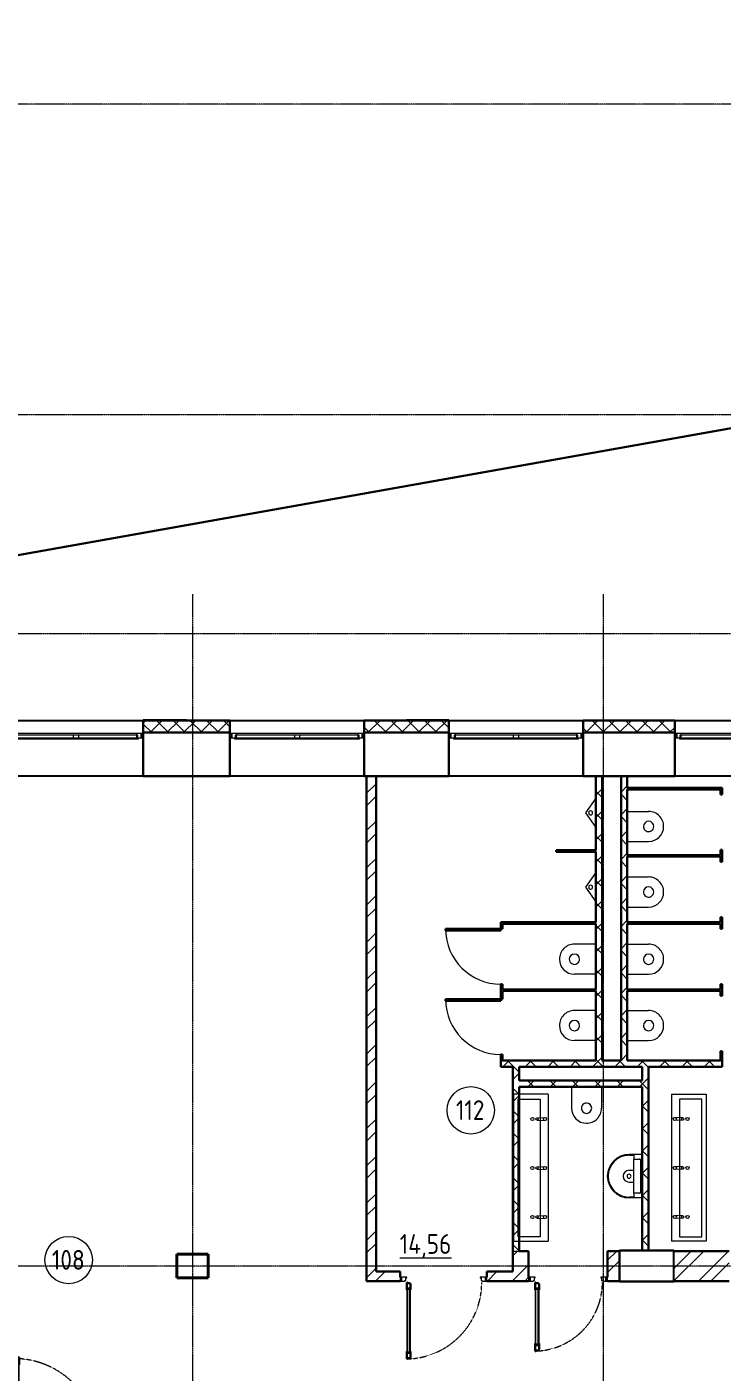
# Model space of a CAD drawing. Header units: millimetres. Extents: x -695119 to 412940, y -249585 to 622758.
# Drawn here: x -132812 to -124011, y 525418 to 542439 of the extents above; entities that cross this region are included whole.
import ezdxf

# ---------------------------------------------------------------- set-up
doc = ezdxf.new("R2010")
doc.units = ezdxf.units.MM
doc.linetypes.add('ADSK_Линия сетки', pattern=[25, 20, -2.5, 0, -2.5])
doc.linetypes.add('ADSK_Штриховая_ш2 п1_5', pattern=[4.5, 3, -1.5])
for name, color, linetype, lineweight in [('_Схема', 5, 'Continuous', 30), ('Двери', 8, 'Continuous', 9), ('Каркас_Импост', 8, 'Continuous', 9), ('Линии', 7, 'Continuous', 9), ('Марки помещений', 8, 'Continuous', 20), ('Монтажный зазор', 8, 'Continuous', 9), ('Несущие колонны', 252, 'Continuous', 18), ('Окна', 252, 'Continuous', 9), ('Оси', 252, 'Continuous', 9), ('Остекление', 8, 'Continuous', 9), ('Открывание', 8, 'ADSK_Штриховая_ш2 п1_5', 9), ('Панель', 252, 'Continuous', 30), ('Сантехнические приборы', 8, 'Continuous', 18), ('Стены разрез', 7, 'Continuous', 30), ('Стены штриховка', 7, 'Continuous', 9)]:
    doc.layers.add(name, color=color, linetype=linetype, lineweight=lineweight)
doc.layers.add('Стены', color=194, linetype='Continuous')
doc.styles.add('GOST Common_2', font='', dxfattribs={"width": 0.9, "height": 250})
doc.styles.get('GOST Common_2').set_extended_font_data('GOST type B')
pattern_1 = [(45, (-109179.56, 538399.8), (-235.7317, 235.7317), []), (45, (-109022.4, 538399.8), (-235.7317, 235.7317), [])]
pattern_2 = [(45, (-109179.56, 538399.79), (-141.4214, 141.4214), []), (135, (-109179.56, 538399.79), (-141.4214, -141.4214), [])]
pattern_3 = [(0, (-109179.56, 538399.79), (406.4, 101.6), [33.528, -271.272, 33.528, -271.272, -1625.6]), (0, (-109179.56, 538399.79), (406.4, 101.6), [-609.6, 33.528, -576.072, 33.528, -271.272, -711.2]), (0, (-109179.56, 538399.79), (406.4, 101.6), [-1524, 33.528, -169.672, 33.528, -474.472]), (120, (-109027.16, 538450.59), (-291.18818, 301.15272), [33.528, -271.272, 33.528, -271.272, -1625.6]), (120, (-109027.16, 538450.59), (-291.18818, 301.15272), [-609.6, 33.528, -576.072, 33.528, -271.272, -711.2]), (120, (-109027.16, 538450.59), (-291.18818, 301.15272), [-1524, 33.528, -169.672, 33.528, -474.472]), (240, (-108976.36, 538653.79), (-115.21182, -402.75272), [33.528, -271.272, 33.528, -271.272, -1625.6]), (240, (-108976.36, 538653.79), (-115.21182, -402.75272), [-609.6, 33.528, -576.072, 33.528, -271.272, -711.2]), (240, (-108976.36, 538653.79), (-115.21182, -402.75272), [-1524, 33.528, -169.672, 33.528, -474.472])]

# ---------------------------------------------------------------- blocks, each defined once
blk = doc.blocks.new('BIMLIB_Окно_Двустворчатое_VEKA_СФрамугойСнизу_ГОСТ30674_без линий - Ж_ОК-1_2320х1700-V1-План 1 этажа смеж')
at = {"layer": 'Каркас_Импост', "lineweight": 18}
for p, q in [((-766, 265), (-825, 265)), ((-825, 265), (-825, 207)), ((-825, 207), (-787, 207)), ((-779, 207), (-779, 248)), ((-779, 248), (-767, 248)), ((-761, 248), (-766, 265)), ((766, 265), (761, 248)), ((825, 265), (766, 265)), ((767, 248), (779, 248)), ((779, 248), (779, 207)), ((787, 207), (825, 207)), ((825, 207), (825, 265))]:
    blk.add_line(p, q, dxfattribs=at)
at = {"layer": 'Каркас_Импост'}
for p, q in [((-787, 207), (-15, 207)), ((-787, 190), (-787, 207)), ((-15, 190), (-787, 190)), ((-767, 248), (-35, 248)), ((-767, 207), (-767, 248)), ((766, 265), (-766, 265)), ((-35, 248), (35, 248)), ((-35, 248), (-35, 207)), ((-15, 207), (15, 207)), ((-15, 207), (-15, 190)), ((15, 190), (-15, 190)), ((15, 207), (787, 207)), ((15, 190), (15, 207)), ((787, 190), (15, 190)), ((35, 248), (767, 248)), ((35, 207), (35, 248)), ((767, 248), (767, 207)), ((787, 207), (787, 190))]:
    blk.add_line(p, q, dxfattribs=at)
at = {"layer": 'Окна'}
for p, q in [((-825, 265), (-850, 265)), ((-850, 207), (-825, 207)), ((-825, 207), (-825, 265)), ((850, 265), (825, 265)), ((825, 265), (825, 207)), ((825, 207), (850, 207))]:
    blk.add_line(p, q, dxfattribs=at)
blk = doc.blocks.new('BIMLIB_Окно_Двустворчатое_VEKA_СФрамугойСнизу_ГОСТ30674_без линий - Ж_ОК-1_2320х1700-V2-План 1 этажа смеж')
at = {"layer": 'Каркас_Импост', "lineweight": 18}
for p, q in [((-766, 265), (-825, 265)), ((-825, 265), (-825, 207)), ((-825, 207), (-787, 207)), ((-779, 207), (-779, 248)), ((-779, 248), (-767, 248)), ((-761, 248), (-766, 265)), ((766, 265), (761, 248)), ((825, 265), (766, 265)), ((767, 248), (779, 248)), ((779, 248), (779, 207)), ((787, 207), (825, 207)), ((825, 207), (825, 265))]:
    blk.add_line(p, q, dxfattribs=at)
at = {"layer": 'Каркас_Импост'}
for p, q in [((-787, 207), (-15, 207)), ((-787, 190), (-787, 207)), ((-15, 190), (-787, 190)), ((-767, 248), (-35, 248)), ((-767, 207), (-767, 248)), ((766, 265), (-766, 265)), ((-35, 248), (35, 248)), ((-35, 248), (-35, 207)), ((-15, 207), (14, 207)), ((-15, 207), (-15, 190)), ((14, 190), (-15, 190)), ((15, 207), (787, 207)), ((15, 190), (15, 207)), ((787, 190), (15, 190)), ((35, 248), (767, 248)), ((35, 207), (35, 248)), ((767, 248), (767, 207)), ((787, 207), (787, 190))]:
    blk.add_line(p, q, dxfattribs=at)
at = {"layer": 'Окна'}
for p, q in [((-825, 265), (-850, 265)), ((-850, 207), (-825, 207)), ((-825, 207), (-825, 265)), ((850, 265), (825, 265)), ((825, 265), (825, 207)), ((825, 207), (850, 207))]:
    blk.add_line(p, q, dxfattribs=at)
blk = doc.blocks.new('BIMLIB_Окно_Двустворчатое_VEKA_СФрамугойСнизу_ГОСТ30674_без линий - Ж_ОК-3_2320х1650-3824459-План 1 этажа смеж')
at = {"layer": 'Каркас_Импост', "lineweight": 18}
for p, q in [((-741, 265), (-800, 265)), ((-800, 265), (-800, 207)), ((-800, 207), (-762, 207)), ((-754, 207), (-754, 248)), ((-754, 248), (-742, 248)), ((-736, 248), (-741, 265)), ((741, 265), (736, 248)), ((800, 265), (741, 265)), ((742, 248), (754, 248)), ((754, 248), (754, 207)), ((762, 207), (800, 207)), ((800, 207), (800, 265))]:
    blk.add_line(p, q, dxfattribs=at)
at = {"layer": 'Каркас_Импост'}
for p, q in [((-762, 207), (-15, 207)), ((-762, 190), (-762, 207)), ((-15, 190), (-762, 190)), ((-742, 248), (-35, 248)), ((-742, 207), (-742, 248)), ((741, 265), (-741, 265)), ((-35, 248), (35, 248)), ((-35, 248), (-35, 207)), ((-15, 207), (15, 207)), ((-15, 207), (-15, 190)), ((15, 190), (-15, 190)), ((15, 207), (762, 207)), ((15, 190), (15, 207)), ((762, 190), (15, 190)), ((35, 248), (742, 248)), ((35, 207), (35, 248)), ((742, 248), (742, 207)), ((762, 207), (762, 190))]:
    blk.add_line(p, q, dxfattribs=at)
at = {"layer": 'Окна'}
for p, q in [((-800, 265), (-825, 265)), ((-825, 207), (-800, 207)), ((-800, 207), (-800, 265)), ((825, 265), (800, 265)), ((800, 265), (800, 207)), ((800, 207), (825, 207))]:
    blk.add_line(p, q, dxfattribs=at)
blk = doc.blocks.new('ADSK_КолоннаЖБ_Прямоугольная1 - 300x400-V3-План 1 этажа смеж')
at = {"layer": 'Несущие колонны', "lineweight": 40}
for p, q in [((-200, -150), (-200, 150)), ((-200, 150), (200, 150)), ((200, 150), (-200, 150)), ((-200, 150), (-200, -150)), ((200, 150), (200, -150)), ((200, -150), (200, 150)), ((200, -150), (-200, -150)), ((-200, -150), (200, -150))]:
    blk.add_line(p, q, dxfattribs=at)
blk = doc.blocks.new('Дверь_Alumark_однопольная_S50 - Дв-8л_Ш_1100х2350 Л-3006870-План 1 этажа смеж')
at = {"layer": 'Каркас_Импост'}
for p, q in [((-364, 60), (-405, 60)), ((-405, 60), (-405, 10)), ((-405, 10), (-341, 10)), ((-364, 52), (-364, 60)), ((-350, 52), (-364, 52)), ((-350, 18), (-350, 52)), ((-341, 18), (-350, 18)), ((-341, 10), (-341, 18)), ((600, 18), (591, 18)), ((591, 18), (591, 10)), ((591, 10), (655, 10)), ((614, 52), (600, 52)), ((600, 52), (600, 18)), ((614, 60), (614, 52)), ((655, 60), (614, 60)), ((655, 10), (655, 60))]:
    blk.add_line(p, q, dxfattribs=at)
at = {"layer": 'Монтажный зазор'}
for p, q in [((-425, 60), (-425, 10)), ((-405, 60), (-425, 60)), ((-425, 10), (-405, 10)), ((-405, 10), (-405, 60)), ((675, 60), (655, 60)), ((655, 60), (655, 10)), ((655, 10), (675, 10)), ((675, 10), (675, 60))]:
    blk.add_line(p, q, dxfattribs=at)
at = {"layer": 'Остекление'}
for p, q in [((558, 154), (558, 970)), ((558, 970), (582, 970)), ((582, 970), (582, 154)), ((582, 154), (558, 154))]:
    blk.add_line(p, q, dxfattribs=at)
at = {"layer": 'Открывание'}
blk.add_arc((609, 78), 968, 91.0655, 180, dxfattribs=at)
at = {"layer": 'Панель'}
for p, q in [((549, 1028), (541, 1028)), ((541, 1028), (541, 952)), ((583, 1037), (549, 1037)), ((549, 1037), (549, 1028)), ((591, 1046), (583, 1046)), ((583, 1046), (583, 1037)), ((591, 952), (591, 1046)), ((541, 952), (558, 952)), ((558, 952), (558, 970)), ((558, 970), (582, 970)), ((582, 970), (582, 952)), ((582, 952), (591, 952)), ((541, 172), (541, 96)), ((541, 172), (558, 172)), ((558, 172), (558, 154)), ((582, 172), (591, 172)), ((582, 154), (582, 172)), ((591, 78), (591, 172)), ((541, 96), (549, 96)), ((549, 96), (549, 87)), ((549, 87), (583, 87)), ((558, 154), (582, 154)), ((583, 87), (583, 78)), ((583, 78), (591, 78))]:
    blk.add_line(p, q, dxfattribs=at)
at = {"layer": 'Панель', "lineweight": 9}
for p, q in [((541, 952), (541, 172)), ((591, 172), (591, 952))]:
    blk.add_line(p, q, dxfattribs=at)
blk = doc.blocks.new('Дверь_Alumark_однопольная_S50 - Дв-9л__Ш_1000х2350 Л-3918246-План 1 этажа смеж')
at = {"layer": 'Каркас_Импост'}
for p, q in [((-314, 190), (-355, 190)), ((-355, 190), (-355, 140)), ((-314, 182), (-314, 190)), ((-300, 182), (-314, 182)), ((-300, 148), (-300, 182)), ((564, 182), (550, 182)), ((550, 182), (550, 148)), ((564, 190), (564, 182)), ((605, 190), (564, 190)), ((605, 140), (605, 190)), ((-355, 140), (-291, 140)), ((-291, 148), (-300, 148)), ((-291, 140), (-291, 148)), ((550, 148), (541, 148)), ((541, 148), (541, 140)), ((541, 140), (605, 140))]:
    blk.add_line(p, q, dxfattribs=at)
at = {"layer": 'Монтажный зазор'}
for p, q in [((-375, 190), (-375, 140)), ((-355, 190), (-375, 190)), ((-355, 140), (-355, 190)), ((625, 190), (605, 190)), ((605, 190), (605, 140)), ((625, 140), (625, 190)), ((-375, 140), (-355, 140)), ((605, 140), (625, 140))]:
    blk.add_line(p, q, dxfattribs=at)
at = {"layer": 'Остекление'}
for p, q in [((508, 284), (508, 1000)), ((508, 1000), (532, 1000)), ((532, 1000), (532, 284)), ((532, 284), (508, 284))]:
    blk.add_line(p, q, dxfattribs=at)
at = {"layer": 'Открывание'}
blk.add_arc((559, 208), 868, 91.1882, 180, dxfattribs=at)
at = {"layer": 'Панель'}
for p, q in [((499, 1058), (491, 1058)), ((491, 1058), (491, 982)), ((533, 1067), (499, 1067)), ((499, 1067), (499, 1058)), ((541, 1076), (533, 1076)), ((533, 1076), (533, 1067)), ((541, 982), (541, 1076)), ((491, 982), (508, 982)), ((508, 982), (508, 1000)), ((508, 1000), (532, 1000)), ((532, 1000), (532, 982)), ((532, 982), (541, 982)), ((491, 302), (491, 226)), ((491, 302), (508, 302)), ((491, 226), (499, 226)), ((499, 226), (499, 217)), ((499, 217), (533, 217)), ((508, 302), (508, 284)), ((508, 284), (532, 284)), ((532, 302), (541, 302)), ((532, 284), (532, 302)), ((533, 217), (533, 208)), ((533, 208), (541, 208)), ((541, 208), (541, 302))]:
    blk.add_line(p, q, dxfattribs=at)
at = {"layer": 'Панель', "lineweight": 9}
for p, q in [((491, 982), (491, 302)), ((541, 302), (541, 982))]:
    blk.add_line(p, q, dxfattribs=at)
blk = doc.blocks.new('Ш_Сантехника_2D_Писуар _ГОСТ - Ш_Сантехника_2D_Писуар _ГОСТ-1811941-План 1 этажа смеж')
at = {"layer": 'Сантехнические приборы'}
for p, q in [((-185, 0), (0, -130)), ((0, -130), (185, 0))]:
    blk.add_line(p, q, dxfattribs=at)
for start, end in [(89.5033, 272.232), (272.232, 89.5033)]:
    blk.add_arc((0, -64), 25, start, end, dxfattribs=at)
blk = doc.blocks.new('Дверь_Alumark_двупольная_S50 - Ш_1_5_Внутр_1520х2350  Пр-2608677-План 1 этажа смеж')
at = {"layer": 'Каркас_Импост'}
for p, q in [((-566, 195), (-615, 195)), ((-615, 195), (-615, 145)), ((-566, 187), (-566, 195)), ((-552, 187), (-566, 187)), ((-552, 153), (-552, 187)), ((816, 187), (802, 187)), ((802, 187), (802, 153)), ((816, 195), (816, 187)), ((865, 195), (816, 195)), ((865, 145), (865, 195)), ((-615, 145), (-543, 145)), ((-543, 153), (-552, 153)), ((-543, 145), (-543, 153)), ((802, 153), (793, 153)), ((793, 153), (793, 145)), ((793, 145), (865, 145))]:
    blk.add_line(p, q, dxfattribs=at)
at = {"layer": 'Монтажный зазор'}
for p, q in [((-635, 195), (-635, 145)), ((-615, 195), (-635, 195)), ((-615, 145), (-615, 195)), ((885, 195), (865, 195)), ((865, 195), (865, 145)), ((885, 145), (885, 195)), ((-635, 145), (-615, 145)), ((865, 145), (885, 145))]:
    blk.add_line(p, q, dxfattribs=at)
at = {"layer": 'Остекление'}
for p, q in [((-534, 1221), (-534, 289)), ((-513, 1221), (-534, 1221)), ((-513, 289), (-513, 1221)), ((763, 289), (763, 461)), ((763, 461), (784, 461)), ((784, 461), (784, 289)), ((-534, 289), (-513, 289)), ((784, 289), (763, 289))]:
    blk.add_line(p, q, dxfattribs=at)
at = {"layer": 'Открывание'}
for centre, radius, start, end in [((-561, 213), 1066, 360, 89.0325), ((811, 213), 306, 93.3723, 180)]:
    blk.add_arc(centre, radius, start, end, dxfattribs=at)
at = {"layer": 'Панель'}
for p, q in [((-535, 1279), (-543, 1279)), ((-543, 1279), (-543, 1203)), ((-534, 1203), (-543, 1203)), ((-501, 1288), (-535, 1288)), ((-535, 1288), (-535, 1279)), ((-534, 1221), (-534, 1203)), ((-513, 1221), (-534, 1221)), ((-513, 1203), (-513, 1221)), ((-493, 1203), (-513, 1203)), ((-493, 1297), (-501, 1297)), ((-501, 1297), (-501, 1288)), ((-493, 1203), (-493, 1297)), ((751, 519), (743, 519)), ((743, 519), (743, 443)), ((785, 528), (751, 528)), ((751, 528), (751, 519)), ((793, 537), (785, 537)), ((785, 537), (785, 528)), ((793, 443), (793, 537)), ((743, 443), (763, 443)), ((763, 443), (763, 461)), ((763, 461), (784, 461)), ((784, 461), (784, 443)), ((784, 443), (793, 443)), ((-543, 307), (-543, 213)), ((-534, 307), (-543, 307)), ((-543, 213), (-535, 213)), ((-535, 213), (-535, 222)), ((-535, 222), (-501, 222)), ((-534, 289), (-534, 307)), ((-513, 289), (-534, 289)), ((-513, 307), (-513, 289)), ((-493, 307), (-513, 307)), ((-501, 222), (-501, 231)), ((-501, 231), (-493, 231)), ((-493, 231), (-493, 307)), ((743, 307), (743, 231)), ((743, 307), (763, 307)), ((743, 231), (751, 231)), ((751, 231), (751, 222)), ((751, 222), (785, 222)), ((763, 307), (763, 289)), ((763, 289), (784, 289)), ((784, 307), (793, 307)), ((784, 289), (784, 307)), ((785, 222), (785, 213)), ((785, 213), (793, 213)), ((793, 213), (793, 307))]:
    blk.add_line(p, q, dxfattribs=at)
at = {"layer": 'Панель', "lineweight": 9}
for p, q in [((-543, 1203), (-543, 307)), ((-493, 307), (-493, 1203)), ((743, 443), (743, 307)), ((793, 307), (793, 443))]:
    blk.add_line(p, q, dxfattribs=at)
blk = doc.blocks.new('Дверь-Одинарная-Панель - 700 x 2100 мм-1152138-План 1 этажа смеж')
at = {"layer": 'Двери'}
blk.add_arc((350, 10), 700, 90, 180, dxfattribs=at)
at = {"layer": 'Панель'}
for p, q in [((350, 710), (330, 710)), ((330, 710), (330, 10)), ((350, 10), (350, 710)), ((330, 10), (350, 10))]:
    blk.add_line(p, q, dxfattribs=at)
blk = doc.blocks.new('Ш_Сантехника_2D_Унитаз _ГОСТ - Ш_Сантехника_2D_Унитаз _ГОСТ-V42-План 1 этажа смеж')
at = {"layer": 'Сантехнические приборы'}
for p, q in [((-190, 0), (-190, -270)), ((190, 0), (190, -270))]:
    blk.add_line(p, q, dxfattribs=at)
for radius, start, end in [(190, 180, 270.0711), (65.4, 90.3183, 270.0777), (65.4, 270.0777, 90.3183), (190, 270.0711, 360)]:
    blk.add_arc((0, -270), radius, start, end, dxfattribs=at)
blk = doc.blocks.new('Ш_Сантехника_2D_Унитаз _ГОСТ - Ш_Сантехника_2D_Унитаз _ГОСТ-1822227-План 1 этажа смеж')
at = {"layer": 'Сантехнические приборы'}
for p, q in [((-190, 0), (-190, 270)), ((190, 0), (190, 270))]:
    blk.add_line(p, q, dxfattribs=at)
for radius, start, end in [(190, 89.9289, 180), (190, 0, 89.9289), (65.4, 89.9223, 269.6817), (65.4, 269.6817, 89.9223)]:
    blk.add_arc((0, 270), radius, start, end, dxfattribs=at)
blk = doc.blocks.new('ИГСП_ООО САНИТА сантехника_Умывальник - ИГСП_ООО САНИТА сантехника_Умывальник-V4-План 1 этажа смеж')
at = {"layer": 'Сантехнические приборы'}
for p, q in [((-275, 0), (-275, -165)), ((275, 0), (275, -165)), ((-265, -165), (-265, -105)), ((-265, -105), (-215, -105)), ((-215, -105), (-215, -31)), ((-205, -105), (-215, -105)), ((-205, -21), (205, -21)), ((205, -105), (-205, -105)), ((-75, -165), (-75, -105)), ((75, -165), (75, -105)), ((215, -105), (205, -105)), ((215, -31), (215, -105)), ((215, -105), (265, -105)), ((265, -105), (265, -165))]:
    blk.add_line(p, q, dxfattribs=at)
at = {"layer": 'Сантехнические приборы', "flags": 128}
for points in [[(-265, -165), (-265, -176), (-264, -186), (-263, -197), (-262, -207), (-260, -218), (-257, -228), (-255, -238), (-252, -248), (-248, -258), (-244, -268), (-240, -278), (-235, -287), (-230, -297), (-225, -306), (-219, -315), (-213, -323), (-206, -332), (-199, -340), (-192, -348), (-185, -355), (-177, -362), (-169, -369), (-161, -376), (-152, -382), (-143, -388), (-134, -394), (-125, -399), (-115, -404), (-106, -408), (-96, -412), (-86, -416), (-76, -419), (-66, -422), (-55, -424), (-45, -426), (-35, -428), (-24, -429), (-13, -430), (-3, -430), (8, -430), (18, -429), (29, -428), (39, -427), (50, -425), (60, -423), (70, -420), (81, -417), (91, -414), (101, -410), (110, -406), (120, -401), (129, -396), (138, -391), (147, -385), (156, -379), (164, -373), (173, -366), (180, -359), (188, -352), (195, -344), (202, -336), (209, -328), (215, -319), (221, -311), (227, -302), (232, -292), (237, -283), (242, -273), (246, -264), (250, -254), (253, -244), (256, -234), (259, -223), (261, -213), (262, -202), (264, -192), (264, -181), (265, -171), (265, -165)], [(-205, -21), (-205, -21), (-206, -21), (-206, -21), (-207, -21), (-207, -21), (-207, -22), (-208, -22), (-208, -22), (-209, -22), (-209, -22), (-209, -22), (-210, -22), (-210, -23), (-210, -23), (-211, -23), (-211, -23), (-211, -23), (-212, -24), (-212, -24), (-212, -24), (-212, -25), (-213, -25), (-213, -25), (-213, -26), (-213, -26), (-214, -26), (-214, -27), (-214, -27), (-214, -27), (-214, -28), (-214, -28), (-215, -28), (-215, -29), (-215, -29), (-215, -30), (-215, -30), (-215, -30), (-215, -31), (-215, -31), (-215, -31)], [(215, -31), (215, -31), (215, -30), (215, -30), (215, -30), (215, -29), (215, -29), (215, -29), (214, -28), (214, -28), (214, -27), (214, -27), (214, -27), (214, -26), (213, -26), (213, -26), (213, -25), (213, -25), (213, -25), (212, -24), (212, -24), (212, -24), (211, -24), (211, -23), (211, -23), (210, -23), (210, -23), (210, -22), (209, -22), (209, -22), (209, -22), (208, -22), (208, -22), (207, -22), (207, -21), (207, -21), (206, -21), (206, -21), (206, -21), (205, -21), (205, -21)]]:
    blk.add_lwpolyline(points, dxfattribs=at)
at = {"layer": 'Сантехнические приборы'}
for centre, radius, start, end in [((0, -165), 275, 180, 360), ((0, -165), 265, 180, 0), ((-205, -31), 10, 90, 180), ((0, -165), 75, 180, 0), ((0, -165), 25, 0, 180), ((0, -165), 25, 180, 360), ((205, -31), 10, 0, 90)]:
    blk.add_arc(centre, radius, start, end, dxfattribs=at)
blk = doc.blocks.new('ADSK_Марка_Помещение_ОдноЗначение_Номер - Номер-462100-План 1 этажа смеж')
at = {"layer": 'Марки помещений'}
blk.add_circle((0, 0), 3, dxfattribs=at)

msp = doc.modelspace()

# ---------------------------------------------------------------- hatches: boundary and pattern name
at = {"layer": 'Стены разрез', "lineweight": 9}
h = msp.add_hatch(dxfattribs=at)
h.set_pattern_fill('FP_4', color=256, style=0, pattern_type=2)
h.set_pattern_definition(pattern_3)
h.paths.add_polyline_path([(-124610.535, 533586.058), (-124610.535, 533662.058), (-125770.535, 533662.058), (-125770.535, 533586.058), (-125768.535, 533586.058), (-125768.535, 533660.058), (-124612.535, 533660.058), (-124612.535, 533586.058)])
h.paths.add_polyline_path([(-128538.535, 533586.058), (-128538.535, 533660.058), (-127472.535, 533660.058), (-127472.535, 533586.058), (-127470.535, 533586.058), (-127470.535, 533662.058), (-128540.535, 533662.058), (-128540.535, 533586.058)])
h.paths.add_polyline_path([(-135842.535, 533586.058), (-135840.535, 533586.058), (-135840.535, 533662.058), (-143215.535, 533662.058), (-143215.535, 533660.058), (-135842.535, 533660.058)])
h.paths.add_polyline_path([(-130240.535, 533586.058), (-130240.535, 533662.058), (-131340.535, 533662.058), (-131340.535, 533586.058), (-131338.535, 533586.058), (-131338.535, 533660.058), (-130242.535, 533660.058), (-130242.535, 533586.058)])
h.paths.add_polyline_path([(-134138.535, 533586.058), (-134138.535, 533660.058), (-133042.535, 533660.058), (-133042.535, 533586.058), (-133040.535, 533586.058), (-133040.535, 533662.058), (-134140.535, 533662.058), (-134140.535, 533586.058)])
h = msp.add_hatch(dxfattribs=at)
h.set_pattern_fill('FP_5', color=256, style=0, pattern_type=2)
h.set_pattern_definition([(45, (-109179.56, 538399.79), (-106.066, 106.066), []), (135, (-109179.56, 538399.79), (-106.066, -106.066), [])])
h.paths.add_polyline_path([(-123020.535, 533510.058), (-123020.535, 533660.058), (-123022.535, 533660.058), (-123022.535, 533510.058)])
h.paths.add_polyline_path([(-127470.535, 533510.058), (-127470.535, 533586.058), (-127472.535, 533586.058), (-127472.535, 533660.058), (-128538.535, 533660.058), (-128538.535, 533586.058), (-128540.535, 533586.058), (-128540.535, 533510.058), (-128041.416, 533510.058)])
h.paths.add_polyline_path([(-124610.535, 533510.058), (-124610.535, 533586.058), (-124612.535, 533586.058), (-124612.535, 533660.058), (-125768.535, 533660.058), (-125768.535, 533586.058), (-125770.535, 533586.058), (-125770.535, 533510.058), (-125171.224, 533510.058)])
h.paths.add_polyline_path([(-142515.535, 533510.058), (-135840.535, 533510.058), (-135840.535, 533586.058), (-135842.535, 533586.058), (-135842.535, 533660.058), (-143065.535, 533660.058), (-143065.535, 533510.058)])
h.paths.add_polyline_path([(-133781.799, 533510.058), (-133040.535, 533510.058), (-133040.535, 533586.058), (-133042.535, 533586.058), (-133042.535, 533660.058), (-134138.535, 533660.058), (-134138.535, 533586.058), (-134140.535, 533586.058), (-134140.535, 533510.058)])
h.paths.add_polyline_path([(-130911.608, 533510.058), (-130240.535, 533510.058), (-130240.535, 533586.058), (-130242.535, 533586.058), (-130242.535, 533660.058), (-131338.535, 533660.058), (-131338.535, 533586.058), (-131340.535, 533586.058), (-131340.535, 533510.058)])
h = msp.add_hatch(dxfattribs=at)
h.set_pattern_fill('FP_4', color=256, style=0, pattern_type=2)
h.set_pattern_definition(pattern_3)
h.paths.add_polyline_path([(-84395.535, 533662.058), (-83830.535, 533662.058), (-83830.535, 533667.058), (-84395.535, 533667.058)])
h.paths.add_polyline_path([(-88895.535, 533662.058), (-88895.535, 533667.058), (-89435.535, 533667.058), (-89435.535, 533662.058), (-89293.826, 533662.058)])
h.paths.add_polyline_path([(-86423.634, 533662.058), (-86095.535, 533662.058), (-86095.535, 533667.058), (-86645.535, 533667.058), (-86645.535, 533662.058)])
h.paths.add_polyline_path([(-112972.909, 533662.058), (-112480.535, 533662.058), (-112480.535, 533667.058), (-113055.535, 533667.058), (-113055.535, 533662.058)])
h.paths.add_polyline_path([(-104362.333, 533662.058), (-103880.535, 533662.058), (-103880.535, 533667.058), (-104960.535, 533667.058), (-104960.535, 533662.058)])
h.paths.add_polyline_path([(-102180.535, 533662.058), (-101660.535, 533662.058), (-101660.535, 533667.058), (-102180.535, 533667.058)])
h.paths.add_polyline_path([(-131338.589, 533662.058), (-130790.535, 533662.058), (-130790.535, 533667.058), (-131338.589, 533667.058)])
h = msp.add_hatch(dxfattribs=at)
h.set_pattern_fill('FP_4', color=256, style=0, pattern_type=2)
h.set_pattern_definition(pattern_3)
h.paths.add_polyline_path([(-127470.535, 533662.058), (-127470.535, 533667.058), (-128005.535, 533667.058), (-128005.535, 533662.058)])
h.paths.add_polyline_path([(-115230.535, 533662.058), (-115230.535, 533667.058), (-115810.535, 533667.058), (-115810.535, 533662.058)])
h = msp.add_hatch(dxfattribs=at)
h.set_pattern_fill('FP_1', color=256, style=0, pattern_type=2)
h.set_pattern_definition(pattern_1)
h.paths.add_polyline_path([(-128510.535, 526570.058), (-128390.535, 526570.058), (-128390.535, 532960.058), (-128510.535, 532960.058), (-128510.535, 527186.87)])
h = msp.add_hatch(dxfattribs=at)
h.set_pattern_fill('FP_2', color=256, style=0, pattern_type=2)
h.set_pattern_definition(pattern_2)
h.paths.add_polyline_path([(-125530.535, 529360.058), (-125530.535, 532960.058), (-125610.535, 532960.058), (-125610.535, 529360.058)])
h = msp.add_hatch(dxfattribs=at)
h.set_pattern_fill('FP_2', color=256, style=0, pattern_type=2)
h.set_pattern_definition(pattern_2)
h.paths.add_polyline_path([(-125210.535, 529360.058), (-125210.535, 532960.058), (-125290.535, 532960.058), (-125290.535, 529360.058)])
h = msp.add_hatch(dxfattribs=at)
h.set_pattern_fill('FP_2', color=256, style=0, pattern_type=2)
h.set_pattern_definition(pattern_2)
h.paths.add_polyline_path([(-126660.535, 529280.058), (-124010.535, 529280.058), (-124010.535, 529360.058), (-126810.535, 529360.058), (-126810.535, 529280.058)])
h = msp.add_hatch(dxfattribs=at)
h.set_pattern_fill('FP_2', color=256, style=0, pattern_type=2)
h.set_pattern_definition(pattern_2)
h.paths.add_polyline_path([(-126606.32, 526950.058), (-126580.535, 526950.058), (-126580.535, 529280.058), (-126660.535, 529280.058), (-126660.535, 526950.058)])
h = msp.add_hatch(dxfattribs=at)
h.set_pattern_fill('FP_2', color=256, style=0, pattern_type=2)
h.set_pattern_definition(pattern_2)
h.paths.add_polyline_path([(-125023.699, 526955.058), (-124943.699, 526955.058), (-124943.699, 529280.058), (-125023.699, 529280.058), (-125023.699, 527186.87)])
h = msp.add_hatch(dxfattribs=at)
h.set_pattern_fill('FP_2', color=256, style=0, pattern_type=2)
h.set_pattern_definition(pattern_2)
h.paths.add_polyline_path([(-126580.535, 529027.238), (-125023.699, 529027.238), (-125023.699, 529107.238), (-126580.535, 529107.238)])
h = msp.add_hatch(dxfattribs=at)
h.set_pattern_fill('FP_1', color=256, style=0, pattern_type=2)
h.set_pattern_definition(pattern_1)
h.paths.add_polyline_path([(-126660.535, 526570.058), (-126460.535, 526570.058), (-126460.535, 526950.058), (-126660.535, 526950.058), (-126660.535, 526690.058)])
h.paths.add_polyline_path([(-125460.535, 526570.058), (-125310.535, 526570.058), (-125310.535, 526950.058), (-125460.535, 526950.058), (-125460.535, 526620.058)])
h = msp.add_hatch(dxfattribs=at)
h.set_pattern_fill('FP_1', color=256, style=0, pattern_type=2)
h.set_pattern_definition(pattern_1)
h.paths.add_polyline_path([(-123920.535, 526570.058), (-123920.535, 526950.058), (-124620.535, 526950.058), (-124620.535, 526570.058)])
h = msp.add_hatch(dxfattribs=at)
h.set_pattern_fill('FP_1', color=256, style=0, pattern_type=2)
h.set_pattern_definition(pattern_1)
h.paths.add_polyline_path([(-126660.535, 526570.058), (-126660.535, 526690.058), (-126987.471, 526690.058), (-126987.471, 526570.058)])
h.paths.add_polyline_path([(-128087.471, 526570.058), (-128087.471, 526690.058), (-128390.535, 526690.058), (-128390.535, 526570.058)])

# ---------------------------------------------------------------- linework, layer by layer
at = {"layer": '_Схема', "color": 5}
msp.add_line((198461.879, 594771.226), (-341938.82, 498529.94), dxfattribs=at)
at = {"layer": 'Линии'}
for p, q in [((-126650.535, 528935.058), (-126650.535, 527075.058)), ((-126210.535, 528935.058), (-126650.535, 528935.058)), ((-126592.484, 528871.008), (-126312.484, 528871.008)), ((-126592.484, 527131.008), (-126592.484, 528871.008)), ((-126312.484, 528871.008), (-126312.484, 527131.008)), ((-126210.535, 528935.058), (-126210.535, 527075.058)), ((-124650.535, 528935.058), (-124210.535, 528935.058)), ((-124650.535, 528935.058), (-124650.535, 527075.058)), ((-124268.586, 528871.008), (-124548.586, 528871.008)), ((-124548.586, 528871.008), (-124548.586, 527131.008)), ((-124268.586, 527131.008), (-124268.586, 528871.008)), ((-124210.535, 528935.058), (-124210.535, 527075.058)), ((-126352.484, 528636.008), (-126253.488, 528640.983)), ((-126352.484, 528606.008), (-126253.488, 528601.033)), ((-124508.586, 528636.008), (-124607.583, 528640.983)), ((-124508.586, 528606.008), (-124607.583, 528601.033)), ((-126352.484, 528016.008), (-126253.488, 528020.983)), ((-124508.586, 528016.008), (-124607.583, 528020.983)), ((-126352.484, 527986.008), (-126253.488, 527981.033)), ((-124508.586, 527986.008), (-124607.583, 527981.033)), ((-126352.484, 527396.008), (-126253.488, 527400.983)), ((-126352.484, 527366.008), (-126253.488, 527361.033)), ((-124508.586, 527396.008), (-124607.583, 527400.983)), ((-124508.586, 527366.008), (-124607.583, 527361.033)), ((-126650.535, 527075.058), (-126210.535, 527075.058)), ((-126312.484, 527131.008), (-126592.484, 527131.008)), ((-124210.535, 527075.058), (-124650.535, 527075.058)), ((-124548.586, 527131.008), (-124268.586, 527131.008))]:
    msp.add_line(p, q, dxfattribs=at)
for centre, radius in [((-126412.484, 528621.008), 20), ((-126352.484, 528621.008), 15), ((-126252.484, 528621.008), 20), ((-124608.586, 528621.008), 20), ((-124508.586, 528621.008), 15), ((-124448.586, 528621.008), 20), ((-126412.484, 528001.008), 20), ((-126352.484, 528001.008), 15), ((-126252.484, 528001.008), 20), ((-124608.586, 528001.008), 20), ((-124508.586, 528001.008), 15), ((-124448.586, 528001.008), 20), ((-126412.484, 527381.008), 20), ((-126352.484, 527381.008), 15), ((-126252.484, 527381.008), 20), ((-124608.586, 527381.008), 20), ((-124508.586, 527381.008), 15), ((-124448.586, 527381.008), 20)]:
    msp.add_circle(centre, radius, dxfattribs=at)
at = {"layer": 'Оси', "linetype": 'ADSK_Линия сетки'}
for p, q in [((-107095.533, 541460.058), (-149587.813, 541460.058)), ((-107095.533, 537530.058), (-149587.813, 537530.058)), ((-130715.535, 535260.058), (-130715.535, 505864.372)), ((-125515.535, 535260.058), (-125515.535, 505864.372)), ((-72648.241, 534760.058), (-149587.813, 534760.058)), ((-72648.241, 532960.058), (-149587.813, 532960.058)), ((-72648.241, 526760.058), (-149587.813, 526760.058))]:
    msp.add_line(p, q, dxfattribs=at)
at = {"layer": 'Стены'}
for p, q in [((-133040.535, 533662.058), (-131340.535, 533662.058)), ((-130240.535, 533662.058), (-128540.535, 533662.058)), ((-127470.535, 533662.058), (-125770.535, 533662.058)), ((-124610.535, 533662.058), (-123022.535, 533662.058)), ((-130240.535, 533510.058), (-131340.535, 533510.058)), ((-131340.535, 533510.058), (-130240.535, 533510.058)), ((-127470.535, 533510.058), (-128540.535, 533510.058)), ((-128540.535, 533510.058), (-127470.535, 533510.058)), ((-124610.535, 533510.058), (-125770.535, 533510.058)), ((-125770.535, 533510.058), (-124610.535, 533510.058)), ((-131340.535, 532960.058), (-133040.535, 532960.058)), ((-128540.535, 532960.058), (-130240.535, 532960.058)), ((-125770.535, 532960.058), (-127470.535, 532960.058)), ((-122960.535, 532960.058), (-124610.535, 532960.058)), ((-124620.535, 526570.058), (-124620.535, 526950.058))]:
    msp.add_line(p, q, dxfattribs=at)
at = {"layer": 'Стены разрез'}
for p, q in [((-130240.535, 533662.058), (-131340.535, 533662.058)), ((-131340.535, 533662.058), (-131340.535, 533510.058)), ((-130790.535, 533667.058), (-131338.589, 533667.058)), ((-131338.589, 533667.058), (-131338.589, 533662.058)), ((-130790.535, 533662.058), (-130790.535, 533667.058)), ((-130240.535, 533510.058), (-130240.535, 533662.058)), ((-128540.535, 533662.058), (-128540.535, 533510.058)), ((-128540.535, 533662.058), (-127470.535, 533662.058)), ((-127470.535, 533667.058), (-128005.535, 533667.058)), ((-128005.535, 533667.058), (-128005.535, 533662.058)), ((-127470.535, 533510.058), (-127470.535, 533667.058)), ((-124610.535, 533662.058), (-125770.535, 533662.058)), ((-125770.535, 533662.058), (-125770.535, 533510.058)), ((-124610.535, 533510.058), (-124610.535, 533662.058)), ((-131340.535, 533510.058), (-131340.535, 532960.058)), ((-130240.535, 532960.058), (-130240.535, 533510.058)), ((-128540.535, 533510.058), (-128540.535, 532960.058)), ((-127470.535, 532960.058), (-127470.535, 533510.058)), ((-125770.535, 533510.058), (-125770.535, 532960.058)), ((-124610.535, 532960.058), (-124610.535, 533510.058)), ((-131340.535, 532960.058), (-130240.535, 532960.058)), ((-128540.535, 532960.058), (-127470.535, 532960.058)), ((-128510.535, 532960.058), (-128510.535, 526570.058)), ((-128390.535, 526690.058), (-128390.535, 532960.058)), ((-125770.535, 532960.058), (-124610.535, 532960.058)), ((-125610.535, 532960.058), (-125610.535, 532020.058)), ((-125530.535, 529360.058), (-125530.535, 532960.058)), ((-125290.535, 532960.058), (-125290.535, 529360.058)), ((-125210.535, 532810.058), (-125210.535, 532960.058)), ((-124010.535, 532810.058), (-125210.535, 532810.058)), ((-125210.535, 531960.058), (-125210.535, 532790.058)), ((-125210.535, 532790.058), (-124030.535, 532790.058)), ((-124030.535, 532790.058), (-124030.535, 532725.058)), ((-124010.535, 532725.058), (-124010.535, 532810.058)), ((-124030.535, 532725.058), (-124010.535, 532725.058)), ((-125610.535, 532020.058), (-126110.535, 532020.058)), ((-126110.535, 532020.058), (-126110.535, 532000.058)), ((-126110.535, 532000.058), (-125610.535, 532000.058)), ((-125610.535, 532000.058), (-125610.535, 531110.058)), ((-124030.535, 531960.058), (-125210.535, 531960.058)), ((-125210.535, 531110.058), (-125210.535, 531940.058)), ((-125210.535, 531940.058), (-124030.535, 531940.058)), ((-124010.535, 532025.058), (-124030.535, 532025.058)), ((-124030.535, 532025.058), (-124030.535, 531960.058)), ((-124030.535, 531940.058), (-124030.535, 531875.058)), ((-124010.535, 531875.058), (-124010.535, 532025.058)), ((-124030.535, 531875.058), (-124010.535, 531875.058)), ((-126810.535, 531110.058), (-126810.535, 531025.058)), ((-125610.535, 531110.058), (-126810.535, 531110.058)), ((-126790.535, 531025.058), (-126790.535, 531090.058)), ((-126790.535, 531090.058), (-125610.535, 531090.058)), ((-125610.535, 531090.058), (-125610.535, 530260.058)), ((-124030.535, 531110.058), (-125210.535, 531110.058)), ((-125210.535, 530260.058), (-125210.535, 531090.058)), ((-125210.535, 531090.058), (-124030.535, 531090.058)), ((-124010.535, 531175.058), (-124030.535, 531175.058)), ((-124030.535, 531175.058), (-124030.535, 531110.058)), ((-124030.535, 531090.058), (-124030.535, 531025.058)), ((-124010.535, 531025.058), (-124010.535, 531175.058)), ((-126810.535, 531025.058), (-126790.535, 531025.058)), ((-124030.535, 531025.058), (-124010.535, 531025.058)), ((-126790.535, 530325.058), (-126810.535, 530325.058)), ((-126810.535, 530325.058), (-126810.535, 530135.058)), ((-126790.535, 530260.058), (-126790.535, 530325.058)), ((-125610.535, 530260.058), (-126790.535, 530260.058)), ((-126790.535, 530135.058), (-126790.535, 530240.058)), ((-126790.535, 530240.058), (-125610.535, 530240.058)), ((-125610.535, 530240.058), (-125610.535, 529360.058)), ((-124030.535, 530260.058), (-125210.535, 530260.058)), ((-125210.535, 529360.058), (-125210.535, 530240.058)), ((-125210.535, 530240.058), (-124030.535, 530240.058)), ((-124010.535, 530325.058), (-124030.535, 530325.058)), ((-124030.535, 530325.058), (-124030.535, 530260.058)), ((-124030.535, 530240.058), (-124030.535, 530180.058)), ((-124010.535, 530180.058), (-124010.535, 530325.058)), ((-126810.535, 530135.058), (-126790.535, 530135.058)), ((-124030.535, 530180.058), (-124010.535, 530180.058)), ((-126810.535, 529435.058), (-126810.535, 529280.058)), ((-126790.535, 529435.058), (-126810.535, 529435.058)), ((-126790.535, 529360.058), (-126790.535, 529435.058)), ((-125610.535, 529360.058), (-126790.535, 529360.058)), ((-125290.535, 529360.058), (-125530.535, 529360.058)), ((-124030.535, 529360.058), (-125210.535, 529360.058)), ((-124010.535, 529480.058), (-124030.535, 529480.058)), ((-124030.535, 529480.058), (-124030.535, 529360.058)), ((-124010.535, 529280.058), (-124010.535, 529480.058)), ((-126810.535, 529280.058), (-126660.535, 529280.058)), ((-126660.535, 529280.058), (-126660.535, 526690.058)), ((-126580.535, 529280.058), (-125023.699, 529280.058)), ((-126580.535, 529107.238), (-126580.535, 529280.058)), ((-125023.699, 529280.058), (-125023.699, 529107.238)), ((-124943.699, 526955.058), (-124943.699, 529280.058)), ((-124943.699, 529280.058), (-124010.535, 529280.058)), ((-125023.699, 529107.238), (-126580.535, 529107.238)), ((-126580.535, 526950.058), (-126580.535, 529027.238)), ((-126580.535, 529027.238), (-125023.699, 529027.238)), ((-125023.699, 529027.238), (-125023.699, 526955.058)), ((-126460.535, 526950.058), (-126580.535, 526950.058)), ((-126460.535, 526620.058), (-126460.535, 526950.058)), ((-125310.535, 526950.058), (-125460.535, 526950.058)), ((-125460.535, 526950.058), (-125460.535, 526620.058)), ((-124620.535, 526955.058), (-125310.535, 526955.058)), ((-125310.535, 526955.058), (-125310.535, 526565.058)), ((-124620.535, 526950.058), (-124620.535, 526955.058)), ((-123920.535, 526950.058), (-124620.535, 526950.058)), ((-128087.471, 526690.058), (-128390.535, 526690.058)), ((-128087.471, 526620.058), (-128087.471, 526690.058)), ((-126660.535, 526690.058), (-126987.471, 526690.058)), ((-126987.471, 526690.058), (-126987.471, 526620.058)), ((-128510.535, 526570.058), (-128087.471, 526570.058)), ((-126987.471, 526570.058), (-126460.535, 526570.058)), ((-125460.535, 526570.058), (-125310.535, 526570.058)), ((-125310.535, 526565.058), (-124620.535, 526565.058)), ((-124620.535, 526565.058), (-124620.535, 526570.058)), ((-124620.535, 526570.058), (-123920.535, 526570.058))]:
    msp.add_line(p, q, dxfattribs=at)
at = {"layer": 'Стены штриховка'}
for p, q in [((-130242.535, 533660.058), (-131338.535, 533660.058)), ((-131338.535, 533660.058), (-131338.535, 533586.058)), ((-130242.535, 533586.058), (-130242.535, 533660.058)), ((-127472.535, 533660.058), (-128538.535, 533660.058)), ((-128538.535, 533660.058), (-128538.535, 533586.058)), ((-127472.535, 533586.058), (-127472.535, 533660.058)), ((-124612.535, 533660.058), (-125768.535, 533660.058)), ((-125768.535, 533660.058), (-125768.535, 533586.058)), ((-124612.535, 533586.058), (-124612.535, 533660.058)), ((-131340.535, 533586.058), (-131338.535, 533586.058)), ((-130242.535, 533586.058), (-130240.535, 533586.058)), ((-128540.535, 533586.058), (-128538.535, 533586.058)), ((-127472.535, 533586.058), (-127470.535, 533586.058)), ((-125770.535, 533586.058), (-125768.535, 533586.058)), ((-124612.535, 533586.058), (-124610.535, 533586.058)), ((-125210.535, 532810.058), (-125210.535, 532790.058)), ((-125610.535, 532000.058), (-125610.535, 532020.058)), ((-125210.535, 531960.058), (-125210.535, 531940.058)), ((-125610.535, 531090.058), (-125610.535, 531110.058)), ((-125210.535, 531110.058), (-125210.535, 531090.058)), ((-125610.535, 530240.058), (-125610.535, 530260.058)), ((-125210.535, 530260.058), (-125210.535, 530240.058)), ((-126810.535, 529360.058), (-126790.535, 529360.058)), ((-124030.535, 529360.058), (-124010.535, 529360.058)), ((-126660.535, 526950.058), (-126580.535, 526950.058))]:
    msp.add_line(p, q, dxfattribs=at)

# ---------------------------------------------------------------- block references
at = {"layer": 'Двери'}
for name, p, rotation in [('Дверь-Одинарная-Панель - 700 x 2100 мм-1152138-План 1 этажа смеж', (-126800.535, 530675.058), 90.00000000000011), ('Дверь-Одинарная-Панель - 700 x 2100 мм-1152138-План 1 этажа смеж', (-126800.535, 529785.058), 90.00000000000011), ('Дверь_Alumark_однопольная_S50 - Дв-8л_Ш_1100х2350 Л-3006870-План 1 этажа смеж', (-127412.471, 526630.058), 180), ('Дверь_Alumark_однопольная_S50 - Дв-9л__Ш_1000х2350 Л-3918246-План 1 этажа смеж', (-125835.535, 526760.058), 180)]:
    msp.add_blockref(name, p, dxfattribs=dict(at, rotation=rotation))
msp.add_blockref('Дверь_Alumark_двупольная_S50 - Ш_1_5_Внутр_1520х2350  Пр-2608677-План 1 этажа смеж', (-132415.536, 524310.058), dxfattribs=at)
at = {"layer": 'Марки помещений', "xscale": 99.99999999999993, "yscale": 99.99999999999993, "zscale": 99.99999999999993}
for p in [(-127192.298, 528730.179), (-132283.155, 526835.516)]:
    msp.add_blockref('ADSK_Марка_Помещение_ОдноЗначение_Номер - Номер-462100-План 1 этажа смеж', p, dxfattribs=at)
at = {"layer": 'Несущие колонны'}
msp.add_blockref('ADSK_КолоннаЖБ_Прямоугольная1 - 300x400-V3-План 1 этажа смеж', (-130715.535, 526760.058), dxfattribs=at)
at = {"layer": 'Окна'}
for name, p in [('BIMLIB_Окно_Двустворчатое_VEKA_СФрамугойСнизу_ГОСТ30674_без линий - Ж_ОК-1_2320х1700-V1-План 1 этажа смеж', (-132190.535, 533235.058)), ('BIMLIB_Окно_Двустворчатое_VEKA_СФрамугойСнизу_ГОСТ30674_без линий - Ж_ОК-1_2320х1700-V1-План 1 этажа смеж', (-129390.535, 533235.058)), ('BIMLIB_Окно_Двустворчатое_VEKA_СФрамугойСнизу_ГОСТ30674_без линий - Ж_ОК-1_2320х1700-V2-План 1 этажа смеж', (-126620.535, 533235.058)), ('BIMLIB_Окно_Двустворчатое_VEKA_СФрамугойСнизу_ГОСТ30674_без линий - Ж_ОК-3_2320х1650-3824459-План 1 этажа смеж', (-123785.535, 533235.058))]:
    msp.add_blockref(name, p, dxfattribs=at)
at = {"layer": 'Сантехнические приборы'}
for name, p, rotation in [('Ш_Сантехника_2D_Писуар _ГОСТ - Ш_Сантехника_2D_Писуар _ГОСТ-1811941-План 1 этажа смеж', (-125610.535, 532493.785), 269.999999999999), ('Ш_Сантехника_2D_Унитаз _ГОСТ - Ш_Сантехника_2D_Унитаз _ГОСТ-1822227-План 1 этажа смеж', (-125210.535, 532322.663), 270.0000000000021), ('Ш_Сантехника_2D_Писуар _ГОСТ - Ш_Сантехника_2D_Писуар _ГОСТ-1811941-План 1 этажа смеж', (-125610.535, 531553.785), 269.999999999999), ('Ш_Сантехника_2D_Унитаз _ГОСТ - Ш_Сантехника_2D_Унитаз _ГОСТ-1822227-План 1 этажа смеж', (-125210.535, 531492.663), 270.0000000000021), ('Ш_Сантехника_2D_Унитаз _ГОСТ - Ш_Сантехника_2D_Унитаз _ГОСТ-V42-План 1 этажа смеж', (-125610.535, 530642.663), 269.9999999999978), ('Ш_Сантехника_2D_Унитаз _ГОСТ - Ш_Сантехника_2D_Унитаз _ГОСТ-1822227-План 1 этажа смеж', (-125210.535, 530642.663), 270.0000000000021), ('Ш_Сантехника_2D_Унитаз _ГОСТ - Ш_Сантехника_2D_Унитаз _ГОСТ-V42-План 1 этажа смеж', (-125610.535, 529802.663), 269.9999999999978), ('Ш_Сантехника_2D_Унитаз _ГОСТ - Ш_Сантехника_2D_Унитаз _ГОСТ-1822227-План 1 этажа смеж', (-125210.535, 529802.663), 270.0000000000021), ('Ш_Сантехника_2D_Унитаз _ГОСТ - Ш_Сантехника_2D_Унитаз _ГОСТ-1822227-План 1 этажа смеж', (-125727.117, 529027.238), 180), ('ИГСП_ООО САНИТА сантехника_Умывальник - ИГСП_ООО САНИТА сантехника_Умывальник-V4-План 1 этажа смеж', (-125023.699, 527896.658), 269.9999999999991)]:
    msp.add_blockref(name, p, dxfattribs=dict(at, rotation=rotation))

# ---------------------------------------------------------------- texts
at = {"layer": 'Марки помещений', "lineweight": 9, "char_height": 250, "attachment_point": 1, "style": 'GOST Common_2'}
for s, insert, width in [('112', (-127380.856, 528857.904), 468.98719), ('\\L14,56', (-128091.63, 527164.072), 836.96175), ('108', (-132495.562, 526963.241), 526.70869)]:
    msp.add_mtext(s, dxfattribs=dict(at, insert=insert, width=width))

doc.saveas('drawing.dxf')
